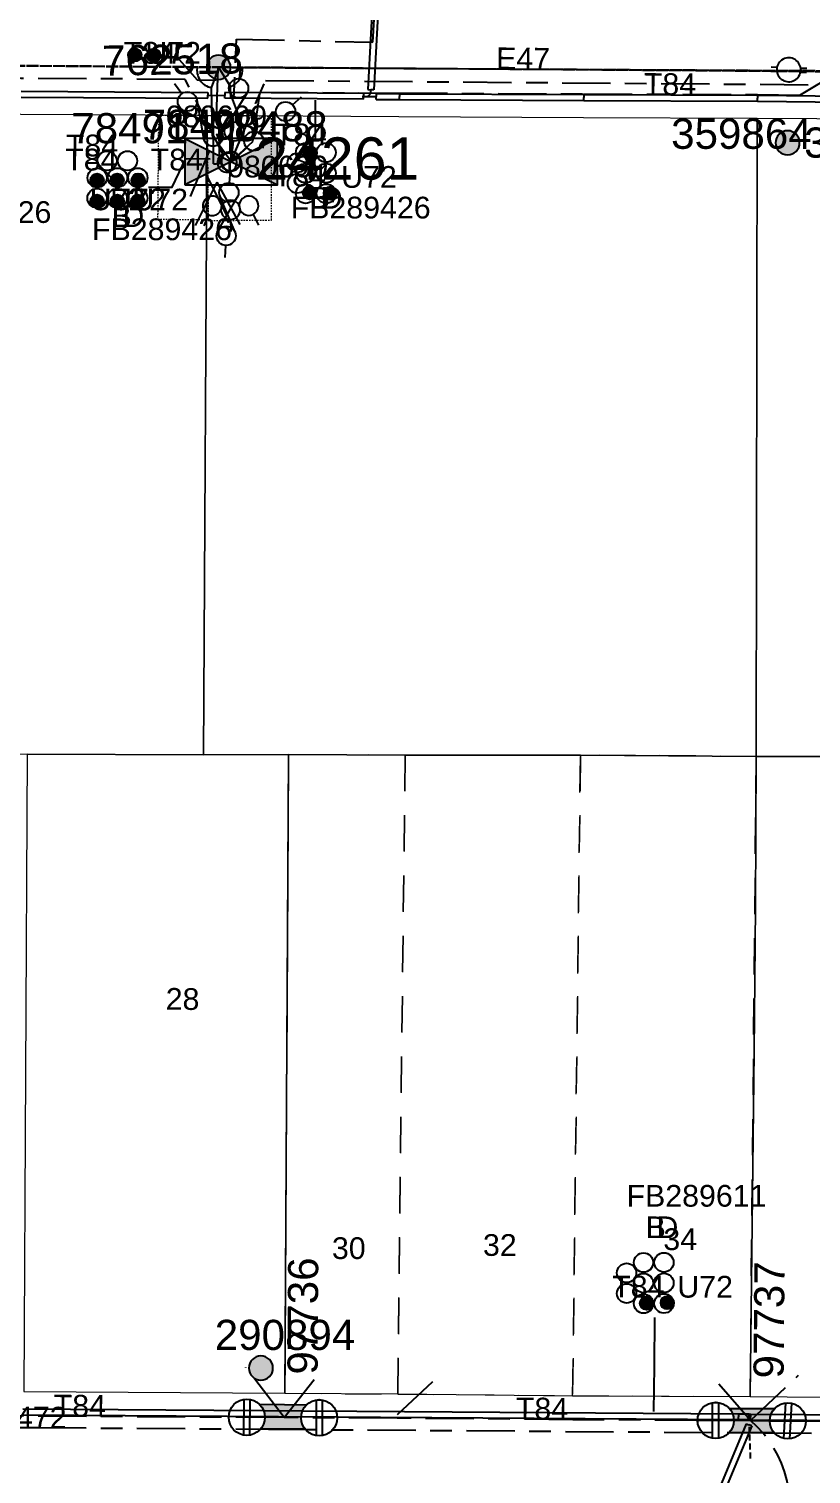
# Model space of a CAD drawing. Header units: metres. Extents: x 315403 to 316343, y 6257875 to 6258324.
# Drawn here: x 315959.4 to 316024.2, y 6258051.8 to 6258171.7 of the extents above; entities that cross this region are included whole.
import ezdxf
from ezdxf.enums import TextEntityAlignment as Align

# ---------------------------------------------------------------- set-up
doc = ezdxf.new("R2010")
doc.units = ezdxf.units.M
for name, pattern in [('Cable Exist OH', [1, 1, 0]), ('Cable Exist UG', [8.2, 4, -1.2, 1.8, -1.2]), ('Dash', [5, 3, -2]), ('DASHED', [0.75, 0.5, -0.25]), ('HIDDEN', [0.375, 0.25, -0.125]), ('HIDDEN2', [0.1875, 0.125, -0.0625])]:
    doc.linetypes.add(name, pattern=pattern)
doc.layers.get('0').update_dxf_attribs({"color": 6})
for name, color, linetype, lineweight in [('Cadastre Buildings_SP_EXT', 9, 'Continuous', 5), ('Cadastre Developer_SP_EXT', 9, 'Continuous', 5), ('Cadastre Land Parcels_SP_EXT', 9, 'Continuous', 5), ('Cadastre Other Property_SP_EXT', 9, 'HIDDEN', 5)]:
    doc.layers.add(name, color=color, linetype=linetype, lineweight=lineweight)
for name, color, linetype in [('Duct_SP_EXT', 7, 'Continuous'), ('Equip_HV_EXT', 7, 'Continuous'), ('Equip_LV_EXT', 7, 'Continuous'), ('Equip_SP_LV_EXT', 7, 'Continuous'), ('Mains_HV_EXT', 7, 'Continuous'), ('Mains_LV_EXT', 7, 'Continuous'), ('Mains_LV_SL_EXT', 7, 'Continuous'), ('Mains_SL_EXT', 7, 'Continuous'), ('Sub_SP_EXT', 7, 'Continuous'), ('SupportsOH_SP_TR_HV_LV_SL_EXT', 7, 'Continuous'), ('SupportsUG_SP_LV_EXT', 7, 'Continuous'), ('Trench_SP_EXT', 7, 'Continuous')]:
    doc.layers.add(name, color=color, linetype=linetype)
doc.layers.add('UNKNOWN_FEATURES', color=1, linetype='DASHED', plot=False)
doc.styles.add('iecARIAL', font='arial.ttf', dxfattribs={"height": 2})
doc.styles.add('POLE_LABEL', font='arial.ttf')
doc.styles.get("Standard").update_dxf_attribs({"font": 'arial.ttf'})
doc.styles.add('SWITCH_LABEL', font='arial.ttf', dxfattribs={"height": 2.5})

# ---------------------------------------------------------------- blocks, each defined once
blk = doc.blocks.new('SUB_PADMOUNT_EXT')
for points in [[(0, 0), (-3.84, 1.92), (-3.84, -1.92)], [(0, 0), (3.84, 1.92), (3.84, -1.92)]]:
    blk.add_hatch(color=256).paths.add_polyline_path(points)
for p, q in [((3.84, 1.92), (-3.84, -1.92)), ((-3.84, 1.92), (3.84, -1.92))]:
    blk.add_line(p, q)
blk.add_lwpolyline([(-3.84, -1.92), (3.84, -1.92), (3.84, 1.92), (-3.84, 1.92)], close=True)
for tag, height, flags, p in [('ASSET_NUM', 3.5, 8, (2, 2)), ('STREET_CODE', 0.2, 9, (1.5, 0)), ('CONSTRUCTED_VOLTAGE', 0.2, 9, (1.5, -0.2)), ('OPERATING_VOLTAGE', 0.2, 9, (1.5, -0.6)), ('ORIENTATION', 0.2, 9, (1.5, -0.8)), ('OWNED_BY', 0.2, 9, (1.5, -1)), ('OPERATED_BY', 0.2, 9, (1.5, -1.2)), ('NO_PHASES', 0.2, 9, (1.5, -0.4)), ('SECONDARY_VOLTAGE', 0.2, 9, (1.5, -1.6)), ('STATE', 0.2, 9, (1.5, -1.8)), ('SUBSTATION_TYPE', 0.2, 9, (1.5, -2.2)), ('MAINTAINED_BY', 0.2, 9, (1.5, -1.4)), ('PARENT', 0.2, 9, (1.5, -2)), ('USAGE', 0.2, 9, (1.5, -2.4)), ('STREETNAME', 0.2, 9, (1.5, -3)), ('SUBURB', 0.2, 9, (1.5, -3.2)), ('Z', 0.2, 1, (1.5, -3.6)), ('LEGEND', 0.2, 9, (1.5, -2.6)), ('LOCATION', 0.2, 9, (1.5, -2.8)), ('NOTES', 0.2, 9, (1.5, -3.4))]:
    blk.add_attdef(tag, text='', height=height, dxfattribs=dict(flags=flags)).set_placement(p, align=Align.MIDDLE_LEFT)
blk = doc.blocks.new('PILLAR_EXT')
blk.add_hatch(color=256).paths.add_polyline_path([(-2.475, 0.99), (-2.475, -0.99), (2.475, -0.99), (2.475, 0.99)])
blk.add_lwpolyline([(-2.475, -0.99), (2.475, -0.99), (2.475, 0.99), (-2.475, 0.99)], close=True)
at = {"style": 'iecARIAL', "flags": 8}
blk.add_attdef('ASSET_NUM', (1.5, 3.5), '', height=2.5, dxfattribs=at)
for tag, p, flags in [('OWNED_BY', (0, -0.2), 9), ('STATE', (0, -0.4), 9), ('SUPPORT_TYPE', (0, -0.6), 9), ('USAGE', (0, -0.8), 9), ('LEGEND', (0, -1), 9), ('LOCATION', (0, -1.2), 9), ('NOTES', (0, -1.4), 9), ('STREETNAME', (0, -1.8), 9), ('SUBURB', (0, -2), 1), ('PARENT', (0, -1.6), 9)]:
    blk.add_attdef(tag, p, '', height=0.2, dxfattribs=dict(flags=flags))
blk = doc.blocks.new('DUCT_EXT')
blk.add_circle((0, 0.8), 0.8)
at = {"flags": 1}
blk.add_attdef('Z', (0, 0), '', height=0.2, dxfattribs=at)
at = {"flags": 9}
for tag, p in [('DUCT_CODE', (0, 0)), ('XSECT_TYPE', (0, -0.2)), ('STATE', (0, -0.6)), ('FB_REFERENCE', (0, -0.4)), ('NOTES', (0, -0.8))]:
    blk.add_attdef(tag, text='', height=0.2, dxfattribs=at).set_placement(p, align=Align.MIDDLE_LEFT)
blk = doc.blocks.new('LV_OH_LINKS_OPEN_EXT')
for p, q in [((-0.17, 4.97), (-0.17, 5.46)), ((0.17, 4.97), (0.17, 5.46)), ((-0.17, 3), (-0.17, 2.5)), ((0.17, 3), (0.17, 2.5))]:
    blk.add_line(p, q)
blk.add_lwpolyline([(0, 2.99, 1), (0, 4.98, 1)], format="xyb", close=True)
at = {"flags": 9}
for tag, p in [('ACTUAL_STATUS', (0, 0)), ('CONSTRUCTED_VOLTAGE', (0, -0.2)), ('OPERATING_VOLTAGE', (0, -0.6)), ('ORIENTATION', (0, -0.8)), ('OWNED_BY', (0, -1)), ('STATE', (0, -1.2)), ('NO_PHASES', (0, -0.4)), ('SWITCH_TYPE', (0, -1.4)), ('USAGE', (0, -1.6)), ('LEGEND', (0, -1.8)), ('NOTES', (0, -2))]:
    blk.add_attdef(tag, text='', height=0.2, dxfattribs=at).set_placement(p, align=Align.MIDDLE_LEFT)
at = {"flags": 1}
blk.add_attdef('Z', (0, 0), '', height=0.2, dxfattribs=at)
blk = doc.blocks.new('POLE_EXT')
blk.add_hatch(color=256).paths.add_polyline_path([(-1, 0, 1), (1, 0, 1)])
blk.add_lwpolyline([(-1, 0, 1), (1, 0, 1)], format="xyb", close=True)
for tag, height, flags, p in [('pNumber', 2.5, 8, (-17.84, 2.07)), ('OWNED_BY', 0.2, 9, (1.35, -0.4)), ('SPECIAL_USE', 0.2, 9, (1.35, -0.8)), ('STATE', 0.2, 9, (1.35, -1)), ('PARENT', 0.2, 9, (1.35, -0.6)), ('USAGE', 0.2, 9, (1.35, -1.2)), ('cLV', 0.2, 9, (1.35, -1.4)), ('hDepth', 0.2, 9, (1.35, -1.6)), ('hDia', 0.2, 9, (1.35, -1.8)), ('cHV', 0.2, 9, (1.35, -2)), ('LBRACKET', 0.2, 9, (1.35, -2.2)), ('LExisting', 0.2, 9, (1.35, -2.4)), ('cLinedev', 0.2, 9, (1.35, -3.4)), ('LANTNUMBER', 0.2, 9, (1.35, -2.6)), ('LOther', 0.2, 9, (1.35, -2.8)), ('LRemove', 0.2, 9, (1.35, -3)), ('LEGEND', 0.2, 9, (1.35, -3.2)), ('LOCATION', 0.2, 9, (1.35, -3.6)), ('pExisting', 0.2, 9, (1.35, -3.8)), ('pFooting', 0.2, 9, (1.35, -4.4)), ('pNew', 0.2, 9, (1.35, -4.6)), ('PFNUMBER', 0.2, 9, (1.35, -4)), ('NEWPFNUMBER', 0.2, 9, (1.35, -4.2)), ('pRelocate', 0.2, 9, (1.35, -5)), ('pRemove', 0.2, 9, (1.35, -5.2)), ('pReplace', 0.2, 9, (1.35, -5.4)), ('pStay', 0.2, 9, (1.35, -5.6)), ('pType', 0.2, 9, (1.35, -5.8)), ('cspan', 0.2, 9, (1.35, -6)), ('STREETNAME', 0.2, 9, (1.35, -6.2)), ('SUBURB', 0.2, 9, (1.35, -6.4)), ('OPERATED_BY', 0.2, 9, (1.36, -7.01)), ('NOTES', 0.2, 9, (1.35, -6.6)), ('MAINTAINED_BY', 0.2, 9, (1.36, -6.81))]:
    blk.add_attdef(tag, text='', height=height, dxfattribs=dict(flags=flags)).set_placement(p, align=Align.MIDDLE_LEFT)
at = {"style": 'POLE_LABEL'}
for tag, height, flags, p in [('ASSET_NUM', 2.5, 8, (2, 2)), ('STRUCTURE_PLANT_NUMBER', 0.2, 9, (1.35, 0.03)), ('STREET_CODE', 0.2, 9, (1.35, -0.2))]:
    blk.add_attdef(tag, text='', height=height, dxfattribs=dict(at, flags=flags)).set_placement(p, align=Align.MIDDLE_LEFT)
at = {"flags": 1}
blk.add_attdef('Z', (1.35, -7.33), '', height=0.2, dxfattribs=at)
blk = doc.blocks.new('LV_UG_DFUSE_CLOSED_EXT')
for points in [[(1, 0), (0, 0)], [(5.04, 0.73), (2.16, -0.72)], [(5.05, -0.71), (2.16, 0.72)], [(6.2, 0.01), (7.2, 0.01)]]:
    blk.add_lwpolyline(points)
for centre in [(1.8, 0), (5.4, 0.01)]:
    blk.add_circle(centre, 0.8)
at = {"flags": 9}
for tag, p in [('ACTUAL_STATUS', (0, 0)), ('CONSTRUCTED_VOLTAGE', (0, -0.2)), ('OPERATING_VOLTAGE', (0, -0.6)), ('ORIENTATION', (0, -0.8)), ('STATE', (0, -1)), ('SWITCH_TYPE', (0, -1.2)), ('NO_PHASES', (0, -0.4)), ('USAGE', (0, -1.4)), ('NOTES', (0, -1.6))]:
    blk.add_attdef(tag, text='', height=0.2, dxfattribs=at).set_placement(p, align=Align.MIDDLE_LEFT)
at = {"flags": 1}
blk.add_attdef('Z', (0, 0), '', height=0.2, dxfattribs=at)
blk = doc.blocks.new('LV_UG_DFUSE_OPEN_EXT')
for points in [[(1, 0), (0, 0)], [(6.2, 0.01), (7.2, 0.01)]]:
    blk.add_lwpolyline(points)
for centre in [(1.8, 0), (5.4, 0.01)]:
    blk.add_circle(centre, 0.8)
at = {"flags": 9}
for tag, p in [('ACTUAL_STATUS', (0, 0)), ('CONSTRUCTED_VOLTAGE', (0, -0.2)), ('OPERATING_VOLTAGE', (0, -0.6)), ('ORIENTATION', (0, -0.8)), ('STATE', (0, -1)), ('SWITCH_TYPE', (0, -1.2)), ('NO_PHASES', (0, -0.4)), ('USAGE', (0, -1.4)), ('NOTES', (0, -1.6))]:
    blk.add_attdef(tag, text='', height=0.2, dxfattribs=at).set_placement(p, align=Align.MIDDLE_LEFT)
at = {"flags": 1}
blk.add_attdef('Z', (0, 0), '', height=0.2, dxfattribs=at)
blk = doc.blocks.new('LV_UG_LINKS_CLOSED_EXT')
blk.add_wipeout([(-1.06, 1.06), (-1.18, 0.92), (-1.29, 0.76), (-1.37, 0.59), (-1.43, 0.42), (-1.48, 0.23), (-1.49, 0.05), (-1.49, -0.14), (-1.46, -0.33), (-1.41, -0.51), (-1.33, -0.68), (-1.24, -0.84), (-1.12, -0.99), (-0.99, -1.12), (-0.84, -1.24), (-0.68, -1.33), (-0.51, -1.41), (-0.33, -1.46), (-0.14, -1.49), (0.05, -1.49), (0.23, -1.48), (0.42, -1.43), (0.59, -1.37), (0.76, -1.29), (0.92, -1.18), (1.06, -1.06), (1.18, -0.92), (1.29, -0.76), (1.37, -0.59), (1.43, -0.42), (1.48, -0.23), (1.49, -0.05), (1.49, 0.14), (1.46, 0.33), (1.41, 0.51), (1.33, 0.68), (1.24, 0.84), (1.12, 0.99), (0.99, 1.12), (0.84, 1.24), (0.68, 1.33), (0.51, 1.41), (0.33, 1.46), (0.14, 1.49), (-0.05, 1.49), (-0.23, 1.48), (-0.42, 1.43), (-0.59, 1.37), (-0.76, 1.29), (-0.92, 1.18)])
for p, q in [((-0.25, -1.48), (-0.25, 1.48)), ((0.25, -1.48), (0.25, 1.48))]:
    blk.add_line(p, q)
blk.add_circle((0, 0), 1.5)
at = {"flags": 9}
for tag, p in [('ACTUAL_STATUS', (0, 0)), ('CONSTRUCTED_VOLTAGE', (0, -0.2)), ('OPERATING_VOLTAGE', (0, -0.6)), ('ORIENTATION', (0, -0.8)), ('STATE', (0, -1)), ('SWITCH_TYPE', (0, -1.2)), ('NO_PHASES', (0, -0.4)), ('USAGE', (0, -1.4)), ('NOTES', (0, -1.6))]:
    blk.add_attdef(tag, text='', height=0.2, dxfattribs=at).set_placement(p, align=Align.MIDDLE_LEFT)
at = {"flags": 1}
blk.add_attdef('Z', (0, 0), '', height=0.2, dxfattribs=at)
blk = doc.blocks.new('SWG_HOLEC_SU_EXT')
blk.add_line((1.8, -2), (5.8, -2))
for points in [[(1, 0), (0, 0)], [(6.6, 0), (7.6, 0)]]:
    blk.add_lwpolyline(points)
for points in [[(1.8, -0.8, 1), (1.8, 0.8, 1)], [(5.8, -0.8, 1), (5.8, 0.8, 1)]]:
    blk.add_lwpolyline(points, format="xyb", close=True)
at = {"style": 'SWITCH_LABEL', "flags": 8}
blk.add_attdef('ASSET_NUM', text='', height=2.5, rotation=179.9544, dxfattribs=at).set_placement((-2.4, 0), align=Align.MIDDLE_LEFT)
at = {"flags": 1}
blk.add_attdef('Z', (0, 0), '', height=0.2, dxfattribs=at)
at = {"flags": 9}
for tag, p in [('ACTUAL_STATUS', (0, -0.4)), ('CONSTRUCTED_VOLTAGE', (0, -0.6)), ('OPERATING_VOLTAGE', (0, -1)), ('ORIENTATION', (0, -1.2)), ('NO_PHASES', (0, -0.8)), ('OWNED_BY', (0, -1.4)), ('STATE', (0, -1.8)), ('SWITCH_TYPE', (0, -2)), ('PARENT', (0, -1.6)), ('USAGE', (0, -2.2)), ('LOCATION', (0, -2.4)), ('STREETNAME', (0, -2.6)), ('SUBURB', (0, -2.8)), ('NOTES', (0, -3))]:
    blk.add_attdef(tag, text='', height=0.2, dxfattribs=at).set_placement(p, align=Align.MIDDLE_LEFT)
at = {"style": 'SWITCH_LABEL', "flags": 9}
blk.add_attdef('STREET_CODE', text='', height=0.2, dxfattribs=at).set_placement((0, -0.2), align=Align.MIDDLE_LEFT)
blk = doc.blocks.new('CABLE_LARGE_EXT')
h = blk.add_hatch(color=256)
edge = h.paths.add_edge_path()
edge.add_arc((0, 0.55), 0.55, 0, 360)
blk.add_circle((0, 0.55), 0.55)
at = {"flags": 1}
blk.add_attdef('Z', (0, 0), '', height=0.2, dxfattribs=at)
at = {"flags": 9}
for tag, p in [('COND_CODE', (0, 0)), ('STATE', (0, -0.4)), ('XSECT_SIZE', (0, -0.6)), ('FB_REFERENCE', (0, -0.2)), ('NOTES', (0, -0.8))]:
    blk.add_attdef(tag, text='', height=0.2, dxfattribs=at).set_placement(p, align=Align.MIDDLE_LEFT)

msp = doc.modelspace()

# ---------------------------------------------------------------- linework, layer by layer
at = {"layer": 'Cadastre Buildings_SP_EXT', "linetype": 'Continuous'}
for points in [[(315934.49, 6258111.72), (315944.21, 6258111.68), (315946.66, 6258111.62), (315959.26, 6258111.53), (315973.86, 6258111.47), (315974.17, 6258164.46), (315958.72, 6258164.55), (315947.07, 6258164.61), (315934.8, 6258164.66), (315934.49, 6258111.72)], [(315973.86, 6258111.47), (315980.93, 6258111.49), (315990.59, 6258111.46), (316004.12, 6258111.45), (316005.12, 6258111.46), (316019.69, 6258111.34), (316019.76, 6258164.22), (316005.37, 6258164.28), (315990.07, 6258164.35), (315974.17, 6258164.46), (315973.86, 6258111.47)], [(315980.62, 6258058.55), (315989.97, 6258058.49), (316004.47, 6258058.35), (316019.19, 6258058.28), (316019.53, 6258086.85), (316019.64, 6258098.84), (316019.69, 6258111.34), (316005.12, 6258111.46), (316004.12, 6258111.45), (315990.59, 6258111.46), (315980.93, 6258111.49), (315980.62, 6258058.55)], [(316019.19, 6258058.28), (316037.54, 6258058.13), (316055.19, 6258057.99), (316067.66, 6258057.93), (316073.31, 6258057.9), (316076.31, 6258058.68), (316078.51, 6258060.86), (316079.33, 6258063.85), (316079.55, 6258086.38), (316079.67, 6258098.47), (316079.79, 6258111.17), (316050.25, 6258111.34), (316035.58, 6258111.35), (316019.69, 6258111.34), (316019.64, 6258098.84), (316019.53, 6258086.85), (316019.19, 6258058.28)]]:
    msp.add_lwpolyline(points, close=True, dxfattribs=at)
at = {"layer": 'Cadastre Developer_SP_EXT', "linetype": 'Dash'}
for points in [[(315980.93, 6258111.49), (315980.62, 6258058.55), (315989.97, 6258058.48), (315990.59, 6258111.46), (315980.93, 6258111.49)], [(315989.97, 6258058.48), (316004.47, 6258058.35), (316005.12, 6258111.46), (315990.59, 6258111.46), (315989.97, 6258058.48)], [(316004.47, 6258058.35), (316019.19, 6258058.28), (316019.69, 6258111.34), (316005.12, 6258111.46), (316004.47, 6258058.35)]]:
    msp.add_lwpolyline(points, close=True, dxfattribs=at)
at = {"layer": 'Cadastre Land Parcels_SP_EXT', "linetype": 'Continuous'}
for points in [[(316034.64, 6258164.15), (316019.76, 6258164.22), (316019.69, 6258111.34), (316035.58, 6258111.35), (316034.64, 6258164.15)], [(315973.86, 6258111.47), (315959.26, 6258111.53), (315958.98, 6258058.71), (315980.62, 6258058.55), (315980.93, 6258111.49), (315973.86, 6258111.47)]]:
    msp.add_lwpolyline(points, close=True, dxfattribs=at)
at = {"layer": 'Cadastre Other Property_SP_EXT', "linetype": 'HIDDEN2'}
for points in [[(315974.27, 6258155.83), (315974.17, 6258164.46), (315970.14, 6258164.47), (315970.07, 6258155.89), (315974.27, 6258155.83)], [(315974.17, 6258164.46), (315974.27, 6258155.77), (315979.52, 6258155.8), (315979.51, 6258164.4), (315974.17, 6258164.46)]]:
    msp.add_lwpolyline(points, close=True, dxfattribs=at)
at = {"layer": 'Duct_SP_EXT'}
for p, q in [((315988.33, 6258182.22), (315987.5, 6258166.62)), ((315988.81, 6258182.2), (315987.98, 6258166.6)), ((315958.76, 6258166.48), (315974.24, 6258166.39)), ((315974.24, 6258166.39), (315974.24, 6258166.15)), ((315987.14, 6258166.31), (315975.64, 6258166.38)), ((315975.64, 6258166.38), (315975.64, 6258166.14)), ((315987.14, 6258166.31), (315987.14, 6258166.07)), ((315987.5, 6258166.62), (315987.74, 6258166.61)), ((315987.98, 6258166.6), (315987.74, 6258166.61)), ((315988.18, 6258166.29), (315988.18, 6258166.05)), ((315988.18, 6258166.29), (315990.11, 6258166.28)), ((315990.11, 6258166.28), (316005.41, 6258166.21)), ((315990.11, 6258166.28), (315990.11, 6258166.04)), ((315958.76, 6258166), (315974.23, 6258165.91)), ((315974.23, 6258165.91), (315974.24, 6258166.15)), ((315975.64, 6258165.9), (315975.64, 6258166.14)), ((315987.14, 6258165.83), (315975.64, 6258165.9)), ((315987.14, 6258165.83), (315987.14, 6258166.07)), ((315988.18, 6258165.81), (315988.18, 6258166.05)), ((315988.18, 6258165.81), (315990.11, 6258165.8)), ((315990.11, 6258165.8), (315990.11, 6258166.04)), ((315990.11, 6258165.8), (316005.4, 6258165.73)), ((316005.4, 6258165.73), (316005.41, 6258165.97)), ((316005.4, 6258165.73), (316019.8, 6258165.67)), ((316005.41, 6258166.21), (316019.8, 6258166.15)), ((316005.41, 6258166.21), (316005.41, 6258165.97)), ((316019.8, 6258166.15), (316064.9, 6258165.63)), ((316019.8, 6258166.15), (316019.8, 6258165.91)), ((316019.8, 6258165.67), (316019.8, 6258165.91)), ((316019.8, 6258165.67), (316064.9, 6258165.15)), ((315974.71, 6258160.48), (315974.7, 6258164.41)), ((315974.7, 6258164.41), (315974.94, 6258164.41)), ((315975.18, 6258164.41), (315974.94, 6258164.41)), ((315975.19, 6258160.48), (315975.18, 6258164.41)), ((315974.71, 6258160.48), (315974.95, 6258160.48)), ((315975.19, 6258160.48), (315974.95, 6258160.48)), ((316018.87, 6258056.03), (316019.09, 6258055.94)), ((316019.03, 6258056.37), (316019.05, 6258056.61)), ((316019.03, 6258056.37), (316019.19, 6258056.34)), ((316019.07, 6258056.85), (316019.05, 6258056.61)), ((316019.07, 6258056.85), (316019.23, 6258056.82)), ((316019.19, 6258056.34), (316019.21, 6258056.58)), ((316019.23, 6258056.82), (316019.21, 6258056.58)), ((316019.32, 6258055.84), (316019.09, 6258055.94))]:
    msp.add_line(p, q, dxfattribs=at)
for points in [[(315970.56, 6258169.35), (315971.67, 6258169.35), (315973.35, 6258167.43), (315974.92, 6258167.41)], [(315983.17, 6258162.36), (315983.16, 6258164.03), (315983.16, 6258165.75)], [(315964.18, 6258160.54), (315965.07, 6258160.54), (315966.2, 6258159.35)], [(315969.32, 6258158.54), (315971.28, 6258158.54), (315972.4, 6258160.92), (315974.43, 6258160.89)], [(316011.25, 6258064.84), (316011.22, 6258060.81), (316011.18, 6258057.05)]]:
    msp.add_lwpolyline(points, dxfattribs=at)
at = {"layer": 'Mains_HV_EXT', "linetype": 'Cable Exist UG'}
for points in [[(315976.17, 6258160.66), (315975.02, 6258162.17), (315972.36, 6258167.47), (315972.36, 6258167.47), (315958.74, 6258167.55), (315947.08, 6258167.61), (315934.82, 6258167.66), (315932.02, 6258167.68), (315932.02, 6258167.68), (315915.92, 6258167.76), (315903.06, 6258167.67), (315869.25, 6258167.91), (315833.63, 6258168.19), (315833.63, 6258168.19), (315830.89, 6258168.2), (315829.16, 6258169.31)], [(315976.17, 6258160.66), (315976.12, 6258166.88), (315975.12, 6258168.47)], [(315976.17, 6258160.66), (315979.01, 6258167.38), (316083.02, 6258166.57), (316083, 6258163.3), (316083, 6258163.3), (316082.95, 6258153.19), (316082.91, 6258142.62), (316082.88, 6258132), (316082.81, 6258121.5), (316082.77, 6258111.18), (316082.78, 6258109.32)]]:
    msp.add_lwpolyline(points, dxfattribs=at)
at = {"layer": 'Mains_HV_EXT', "linetype": 'Cable Exist OH'}
msp.add_lwpolyline([(315975.16, 6258168.47), (316026.49, 6258168.18), (316065.4, 6258167.8)], dxfattribs=at)
at = {"layer": 'Mains_HV_EXT', "linetype": 'Continuous'}
msp.add_lwpolyline([(315976.12, 6258166.88, 0.340628), (315977.1, 6258168.44)], format="xyb", dxfattribs=at)
at = {"layer": 'Mains_LV_EXT', "linetype": 'Cable Exist UG'}
for points in [[(315976.17, 6258160.66), (315976.6, 6258170.81), (315976.6, 6258170.81), (315987.92, 6258170.54), (315988.58, 6258182.49), (315990.6, 6258182.47)], [(315976.17, 6258160.66), (315974.63, 6258162.75), (315974.53, 6258166.78), (315975.16, 6258168.47)], [(315976.17, 6258160.66), (315977.95, 6258162.31), (315978.56, 6258166.4), (315978.56, 6258166.4), (315990.1, 6258166.33), (316005.41, 6258166.27), (316019.81, 6258166.21), (316023.3, 6258166.17), (316026.54, 6258168.1)]]:
    msp.add_lwpolyline(points, dxfattribs=at)
at = {"layer": 'Mains_LV_EXT', "linetype": 'Cable Exist OH'}
for points in [[(315947.1, 6258168.69), (315975.12, 6258168.47)], [(315975.12, 6258168.47), (316026.67, 6258168.18)]]:
    msp.add_lwpolyline(points, dxfattribs=at)
at = {"layer": 'Mains_LV_EXT', "linetype": 'Continuous'}
msp.add_lwpolyline([(315973.36, 6258168.53, 0.421171), (315974.53, 6258166.78)], format="xyb", dxfattribs=at)
at = {"layer": 'Mains_SL_EXT', "linetype": 'Cable Exist OH'}
msp.add_lwpolyline([(315947.1, 6258168.69), (315975.06, 6258168.51), (316026.55, 6258168.12)], dxfattribs=at)
at = {"layer": 'Trench_SP_EXT', "linetype": 'Cable Exist UG'}
for points in [[(315974.94, 6258164.41), (315975.09, 6258168.37)], [(315974.24, 6258166.15), (315975.64, 6258166.14)], [(315987.03, 6258166.06), (315988.18, 6258166.05)], [(315974.98, 6258158.94), (315972.94, 6258154.85)], [(315974.98, 6258158.94), (315977.05, 6258155.13)], [(315980.56, 6258056.54), (315977.37, 6258060.7)], [(315980.56, 6258056.54), (315983.72, 6258060.55)], [(315989.95, 6258056.8), (315993.73, 6258060.33)], [(316019.21, 6258056.28), (316015.84, 6258060.2)], [(316019.21, 6258056.28), (316023.2, 6258060.05)]]:
    msp.add_lwpolyline(points, dxfattribs=at)
msp.add_lwpolyline([(315987.14, 6258166.07, 0.62233), (315987.74, 6258166.61)], format="xyb", dxfattribs=at)
at = {"layer": 'UNKNOWN_FEATURES'}
msp.add_lwpolyline([(316019.23, 6258053.13), (316019.13, 6258055.76)], dxfattribs=at)

# ---------------------------------------------------------------- block references
at = {"layer": 'Duct_SP_EXT'}
for name, p in [('CABLE_LARGE_EXT', (315968.17, 6258168.94)), ('CABLE_LARGE_EXT', (315969.74, 6258168.91)), ('DUCT_EXT', (315965.88, 6258159.92)), ('DUCT_EXT', (315967.57, 6258159.92)), ('DUCT_EXT', (315965.06, 6258158.51)), ('CABLE_LARGE_EXT', (315965.05, 6258158.56)), ('DUCT_EXT', (315966.75, 6258158.52)), ('CABLE_LARGE_EXT', (315966.72, 6258158.56)), ('DUCT_EXT', (315968.43, 6258158.52)), ('CABLE_LARGE_EXT', (315968.46, 6258158.57)), ('DUCT_EXT', (315965.05, 6258156.82)), ('CABLE_LARGE_EXT', (315965.05, 6258156.82)), ('DUCT_EXT', (315966.73, 6258156.82)), ('CABLE_LARGE_EXT', (315966.73, 6258156.82)), ('DUCT_EXT', (315968.42, 6258156.82)), ('CABLE_LARGE_EXT', (315968.42, 6258156.82)), ('CABLE_LARGE_EXT', (315982.67, 6258157.51)), ('CABLE_LARGE_EXT', (315984.39, 6258157.48)), ('CABLE_LARGE_EXT', (316010.6, 6258065.48)), ('CABLE_LARGE_EXT', (316012.32, 6258065.51))]:
    msp.add_blockref(name, p, dxfattribs=at)
for name, p, rotation in [('DUCT_EXT', (315981.53, 6258161.39), 270.0364944901461), ('CABLE_LARGE_EXT', (315982.17, 6258161.38), 270.0364944901461), ('DUCT_EXT', (315983.23, 6258161.4), 270.0364944901461), ('DUCT_EXT', (315980.84, 6258160.55), 270.0364944901461), ('DUCT_EXT', (315981.54, 6258159.69), 270.0364944901461), ('DUCT_EXT', (315983.23, 6258159.69), 270.0364944901461), ('DUCT_EXT', (315980.85, 6258158.84), 270.0364944901461), ('DUCT_EXT', (315981.54, 6258157.99), 270.0364944901461), ('DUCT_EXT', (315983.25, 6258157.99), 270.0364944901461), ('DUCT_EXT', (316009.75, 6258068.53), 90.29232285901927), ('DUCT_EXT', (316011.15, 6258069.39), 90.29232285901927), ('DUCT_EXT', (316012.84, 6258069.4), 90.29232285901927), ('DUCT_EXT', (316011.15, 6258067.69), 90.29232285901927), ('DUCT_EXT', (316012.84, 6258067.7), 90.29232285901927), ('DUCT_EXT', (316009.75, 6258066.83), 90.29232285901927), ('DUCT_EXT', (316011.15, 6258065.99), 90.29232285901927), ('DUCT_EXT', (316012.84, 6258066), 90.29232285901927)]:
    msp.add_blockref(name, p, dxfattribs=dict(at, rotation=rotation))
at = {"layer": 'Equip_HV_EXT'}
ref = msp.add_blockref('SWG_HOLEC_SU_EXT', (315975.02, 6258162.17), dxfattribs=dict(at, rotation=296.7424368066315))
ref.add_attrib('ASSET_NUM', '78491', dxfattribs={"layer": '0', "height": 2.5, "style": 'SWITCH_LABEL'}).set_placement((315972.62, 6258163.42), align=Align.MIDDLE_RIGHT)
ref = msp.add_blockref('SWG_HOLEC_SU_EXT', (315976.09, 6258162.46), dxfattribs=dict(at, rotation=270.296659620145))
ref.add_attrib('ASSET_NUM', '78490', dxfattribs={"layer": '0', "height": 2.5, "rotation": 0.0031, "style": 'SWITCH_LABEL'}).set_placement((315973.69, 6258163.71), align=Align.MIDDLE_CENTER)
ref = msp.add_blockref('SWG_HOLEC_SU_EXT', (315976.86, 6258162.33), dxfattribs=dict(at, rotation=247.1158773382169))
ref.add_attrib('ASSET_NUM', '78488', dxfattribs={"layer": '0', "height": 2.5, "rotation": 359.9862, "style": 'SWITCH_LABEL'}).set_placement((315974.46, 6258163.58), align=Align.MIDDLE_LEFT)
at = {"layer": 'Equip_LV_EXT'}
for name, p, rotation in [('LV_UG_DFUSE_CLOSED_EXT', (315975.72, 6258161.27), 125.974854066035), ('LV_UG_DFUSE_CLOSED_EXT', (315976.23, 6258161.36), 84.03254844626561), ('LV_UG_DFUSE_OPEN_EXT', (315976.73, 6258161.12), 42.95459131668205), ('LV_UG_DFUSE_CLOSED_EXT', (315976.1, 6258159.89), 266.1867610533952)]:
    msp.add_blockref(name, p, dxfattribs=dict(at, rotation=rotation))
at = {"layer": 'Equip_SP_LV_EXT', "rotation": 88.48256121550799}
msp.add_blockref('LV_OH_LINKS_OPEN_EXT', (316026.37, 6258168.16), dxfattribs=at)
at = {"layer": 'Sub_SP_EXT'}
ref = msp.add_blockref('SUB_PADMOUNT_EXT', (315976.17, 6258160.66), dxfattribs=at)
ref.add_attrib('ASSET_NUM', '24261', dxfattribs={"layer": '0', "height": 3.5}).set_placement((315978.17, 6258160.91), align=Align.MIDDLE_LEFT)
at = {"layer": 'SupportsOH_SP_TR_HV_LV_SL_EXT'}
ref = msp.add_blockref('POLE_EXT', (315975.12, 6258168.47), dxfattribs=at)
ref.add_attrib('ASSET_NUM', '762518', dxfattribs={"layer": '0', "height": 2.5, "rotation": 1, "style": 'POLE_LABEL'}).set_placement((315977.12, 6258169.22), align=Align.MIDDLE_RIGHT)
ref = msp.add_blockref('POLE_EXT', (316022.29, 6258162.21), dxfattribs=at)
ref.add_attrib('ASSET_NUM', '359864', dxfattribs={"layer": '0', "height": 2.5, "style": 'POLE_LABEL'}).set_placement((316024.29, 6258162.96), align=Align.MIDDLE_RIGHT)
ref = msp.add_blockref('POLE_EXT', (316033.32, 6258162.73), dxfattribs=at)
ref.add_attrib('ASSET_NUM', '359863', dxfattribs={"layer": '0', "height": 2.5, "style": 'POLE_LABEL'}).set_placement((316035.32, 6258163.48), align=Align.TOP_RIGHT)
ref = msp.add_blockref('POLE_EXT', (315978.63, 6258060.64), dxfattribs=at)
ref.add_attrib('ASSET_NUM', '290894', dxfattribs={"layer": '0', "height": 2.5, "style": 'POLE_LABEL'}).set_placement((315980.63, 6258061.39), align=Align.BOTTOM_CENTER)
at = {"layer": 'SupportsUG_SP_LV_EXT'}
ref = msp.add_blockref('PILLAR_EXT', (315980.58, 6258056.6), dxfattribs=dict(at, rotation=359.6080033141382))
ref.add_attrib('ASSET_NUM', '97736', dxfattribs={"layer": '0', "height": 2.5, "rotation": 89.6548, "style": 'iecARIAL'}).set_placement((315982.08, 6258060.1), align=Align.MIDDLE_LEFT)
ref = msp.add_blockref('PILLAR_EXT', (316019.21, 6258056.28), dxfattribs=at)
ref.add_attrib('ASSET_NUM', '97737', dxfattribs={"layer": '0', "height": 2.5, "rotation": 89.493, "style": 'iecARIAL'}).set_placement((316020.71, 6258059.78), align=Align.MIDDLE_LEFT)

# ---------------------------------------------------------------- texts
at = {"layer": 'Cadastre Developer_SP_EXT'}
for s, p in [('32', (315997.04, 6258069.94)), ('34', (316011.99, 6258070.42)), ('30', (315984.52, 6258069.68))]:
    msp.add_text(s, height=1.8, dxfattribs=at).set_placement(p)
at = {"layer": 'Cadastre Land Parcels_SP_EXT'}
msp.add_text('28', height=1.8, rotation=359.4797, dxfattribs=at).set_placement((315970.73, 6258090.35))
at = {"layer": 'Cadastre Other Property_SP_EXT'}
for s, p in [('080609', (315970.76, 6258163.5)), ('080639', (315975.83, 6258159.34))]:
    msp.add_text(s, height=1.8, dxfattribs=at).set_placement(p)
at = {"layer": 'Duct_SP_EXT'}
for s, p in [('T84', (315967.26, 6258168.77)), ('U72', (315969.05, 6258168.77)), ('T84', (315979.78, 6258162)), ('T84', (315962.46, 6258161.09)), ('T84', (315962.41, 6258159.92)), ('T84', (315969.49, 6258159.92)), ('T84', (315979.68, 6258158.6)), ('U72', (315985.28, 6258158.48)), ('U72', (315964.44, 6258156.62)), ('U72', (315966.14, 6258156.62)), ('U72', (315967.98, 6258156.6)), ('B', (315982.67, 6258156.75)), ('D', (315983.58, 6258156.75)), ('FB289426', (315949.66, 6258155.57)), ('B', (315966.25, 6258155.23)), ('D', (315967.15, 6258155.23)), ('FB289426', (315981.1, 6258155.94)), ('FB289426', (315964.63, 6258154.14)), ('FB289611', (316008.94, 6258074.02)), ('B', (316010.52, 6258071.41)), ('D', (316011.42, 6258071.41)), ('T84', (316007.75, 6258066.49)), ('U72', (316013.15, 6258066.48)), ('FB288472', (315950.92, 6258055.63))]:
    msp.add_text(s, height=1.8, dxfattribs=at).set_placement(p)
at = {"layer": 'Mains_LV_EXT'}
for s, rotation, p in [('E47', 359.3832, (315998.12, 6258168.32)), ('T84', 359.5999, (316010.37, 6258166.19)), ('T84', 359.6206, (315961.45, 6258056.63)), ('T84', 359.454, (315999.76, 6258056.4))]:
    msp.add_text(s, height=1.8, rotation=rotation, dxfattribs=at).set_placement(p)

# ---------------------------------------------------------------- next in the draw order: block references
at = {"layer": 'Equip_LV_EXT'}
for p, rotation in [((315977.46, 6258056.56), 179.55102412596), ((315983.46, 6258056.52), 179.5707303340367), ((316022.31, 6258056.26), 356.6673436091701)]:
    msp.add_blockref('LV_UG_LINKS_CLOSED_EXT', p, dxfattribs=dict(at, rotation=rotation))
msp.add_blockref('LV_UG_LINKS_CLOSED_EXT', (316016.33, 6258056.3), dxfattribs=at)

# ---------------------------------------------------------------- next in the draw order: linework, layer by layer
at = {"layer": 'Duct_SP_EXT'}
for p, q in [((315958.91, 6258057.25), (316018.22, 6258056.85)), ((315958.91, 6258056.77), (316018.22, 6258056.37)), ((316018.87, 6258056.03), (316012.45, 6258040.62)), ((316018.22, 6258056.85), (316019.07, 6258056.85)), ((316018.22, 6258056.85), (316018.22, 6258056.61)), ((316018.22, 6258056.37), (316018.22, 6258056.61)), ((316018.22, 6258056.37), (316019.03, 6258056.37)), ((316019.19, 6258056.34), (316037.74, 6258056.22)), ((316019.23, 6258056.82), (316037.75, 6258056.7)), ((316019.32, 6258055.84), (316012.9, 6258040.43))]:
    msp.add_line(p, q, dxfattribs=at)
at = {"layer": 'Mains_HV_EXT', "linetype": 'Cable Exist UG'}
msp.add_lwpolyline([(315928.83, 6258061.94), (315932.04, 6258055.87), (315932.04, 6258055.87), (315960.15, 6258055.7), (315960.15, 6258055.7), (315979.27, 6258055.57), (316038.75, 6258055.14), (316038.75, 6258055.14), (316078.35, 6258054.95), (316080.93, 6258052.79), (316080.93, 6258052.79), (316211.26, 6258052.14), (316211.26, 6258052.14), (316237.57, 6258051.9), (316237.4, 6258059.35)], dxfattribs=at)
at = {"layer": 'Mains_LV_EXT', "linetype": 'Cable Exist UG'}
for points in [[(315980.56, 6258056.54), (315943.88, 6258056.75)], [(316019.21, 6258056.28), (316015.29, 6258056.3), (316015.29, 6258056.3), (316004.48, 6258056.36), (315989.93, 6258056.49), (315980.56, 6258056.54)], [(316019.21, 6258056.28), (316021.19, 6258056.27), (316021.19, 6258056.27), (316037.75, 6258056.16), (316052.99, 6258056.05), (316055.43, 6258056.08)]]:
    msp.add_lwpolyline(points, dxfattribs=at)
at = {"layer": 'Mains_LV_SL_EXT', "linetype": 'Cable Exist UG'}
msp.add_lwpolyline([(316019.21, 6258056.28, -0.738408), (316012.35, 6258040.09)], format="xyb", dxfattribs=at)

doc.saveas('drawing.dxf')
